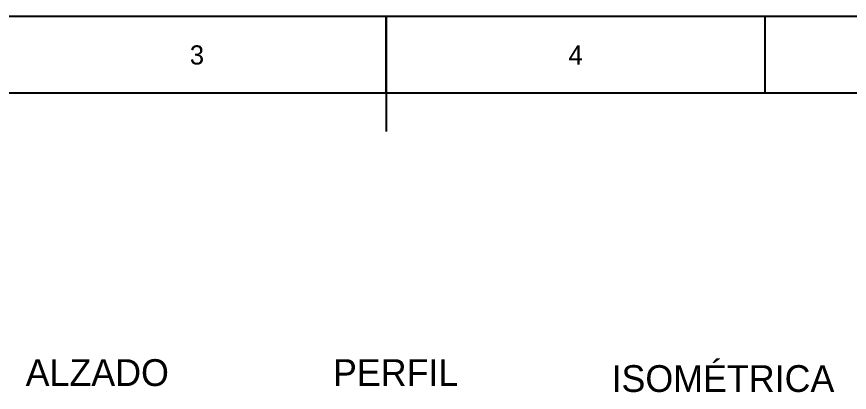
# Model space of a CAD drawing. Extents: x 0 to 297, y 0 to 210.
# Drawn here: x 100.2 to 209, y 160.9 to 210 of the extents above; entities that cross this region are included whole.
import ezdxf
from ezdxf.enums import TextEntityAlignment as Align

# ---------------------------------------------------------------- set-up
doc = ezdxf.new("R2010")
doc.units = 0
for name, color, linetype in [('FINA', 7, 'CONTINUOUS'), ('NORMA', 7, 'CONTINUOUS'), ('TEXTO', 7, 'CONTINUOUS')]:
    doc.layers.add(name, color=color, linetype=linetype)

msp = doc.modelspace()

# ---------------------------------------------------------------- linework, layer by layer
at = {"layer": 'FINA'}
for p, q in [((297, 210), (0, 210)), ((148.5, 200), (148.5, 210)), ((198, 200), (198, 210))]:
    msp.add_line(p, q, dxfattribs=at)
at = {"layer": 'NORMA'}
for p, q in [((148.5, 210), (148.5, 195)), ((287, 200), (20, 200))]:
    msp.add_line(p, q, dxfattribs=at)

# ---------------------------------------------------------------- texts
at = {"layer": 'TEXTO'}
for s, height, p in [('3', 2.5, (123.75, 205)), ('4', 2.5, (173.25, 205)), ('ALZADO', 3.5, (110.7218, 163.5)), ('PERFIL', 3.5, (149.7218, 163.5)), ('ISOMÉTRICA', 3.5, (192.5, 162.7187))]:
    msp.add_text(s, height=height, dxfattribs=at).set_placement(p, align=Align.MIDDLE_CENTER)

doc.saveas('drawing.dxf')
